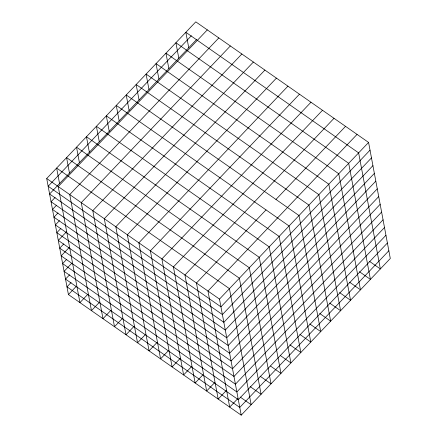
<?xml version="1.0" encoding="UTF-8"?>
<svg xmlns="http://www.w3.org/2000/svg" width="437" height="437" viewBox="0 0 437 437"><rect width="100%" height="100%" fill="white"/><g stroke="black" fill="none" stroke-linecap="round" stroke-linejoin="round"><path stroke-width="0.66" d="M46.704 178.514L195.787 21.85L368.577 142.429L390.296 258.486L241.213 415.15L68.423 294.571L46.704 178.514L219.494 299.094L241.213 415.15M191.357 35.758L48.152 186.255L220.947 306.834L370.024 150.164M196.421 39.696L49.605 193.99L222.395 314.569L371.472 157.904M207.302 29.891L58.225 186.555L79.944 302.612L87.624 294.538M55.117 197.453L51.053 201.725L223.842 322.309L372.919 165.639M56.564 205.193L52.5 209.465L225.29 330.044L374.367 173.38M218.822 37.926L69.745 194.596L91.464 310.647L99.598 302.104M58.012 212.928L53.948 217.2L226.737 337.779L375.815 181.115M59.459 220.663L55.395 224.94L228.185 345.52L377.262 188.85M230.343 45.967L81.266 202.631L102.985 318.688L110.665 310.614M60.907 228.404L56.843 232.675L229.633 353.254L378.71 196.59M66.424 231.867L58.29 240.41L231.08 360.989L380.157 204.325M241.863 54.002L92.786 210.672L114.505 326.723L122.633 318.18M63.802 243.879L59.738 248.15L232.528 368.73L381.605 212.06M69.319 247.342L61.185 255.885L233.975 376.465L383.052 219.8M253.384 62.043L104.301 218.708L126.02 334.764L134.154 326.221M66.697 259.349L62.633 263.62L235.423 384.205L384.5 227.535M71.761 263.287L64.081 271.361L236.87 391.94L385.947 235.275M69.598 274.824L65.528 279.096L238.318 399.675L387.395 243.01M264.898 70.084L115.821 226.748L137.54 342.805L145.221 334.731M71.045 282.559L66.976 286.836L239.766 407.415L388.848 250.745M68.423 294.571L76.104 286.497M276.419 78.119L127.342 234.789L149.061 350.84L157.194 342.297M287.939 86.16L138.862 242.825L160.581 358.881L168.261 350.807M299.46 94.195L150.383 250.865L172.102 366.916L180.23 358.373M310.98 102.236L161.898 258.901L183.616 374.957L191.75 366.414M322.495 110.277L173.418 266.941L195.137 382.998L202.817 374.924M334.015 118.312L184.938 274.982L206.657 391.033L214.791 382.49M266.029 209.907L196.459 283.018L218.178 399.074L226.306 390.525M275.966 199.463L345.536 126.353M357.056 134.388L207.979 291.058L229.698 407.109L237.826 398.566M219.494 299.094L368.577 142.429M369.385 261.271L380.354 268.93L358.635 152.874L185.845 32.294L188.74 47.77M359.443 271.716L370.418 279.374L348.699 163.318L175.909 42.739L178.804 58.214M349.507 282.16L360.476 289.818L338.757 173.762L165.967 53.183L168.862 68.658M339.571 292.604L350.54 300.263L328.821 184.206L156.031 63.627L158.926 79.102M329.629 303.049L340.603 310.707L318.884 194.651L146.089 74.072L148.99 89.547M319.693 313.493L330.662 321.151L308.943 205.095L136.153 84.516L139.048 99.991M309.751 323.937L320.725 331.596L299.006 215.539L126.217 94.96L129.112 110.435M299.815 334.381L310.783 342.04L289.065 225.984L116.275 105.404L119.17 120.88M289.878 344.826L300.847 352.484L279.128 236.428L106.338 115.849L109.234 131.324M280.488 355.652L290.911 362.928L269.192 246.872L96.397 126.293L99.297 141.768M270.547 366.097L280.969 373.373L259.25 257.317L86.46 136.737L89.356 152.213M260.059 376.159L271.033 383.817L249.314 267.761L76.524 147.182L79.419 162.657M250.122 386.603L261.091 394.261L239.372 278.205L66.582 157.626L69.478 173.101M240.181 397.047L251.155 404.706L229.436 288.649L56.646 168.07L59.541 183.545"/></g></svg>
